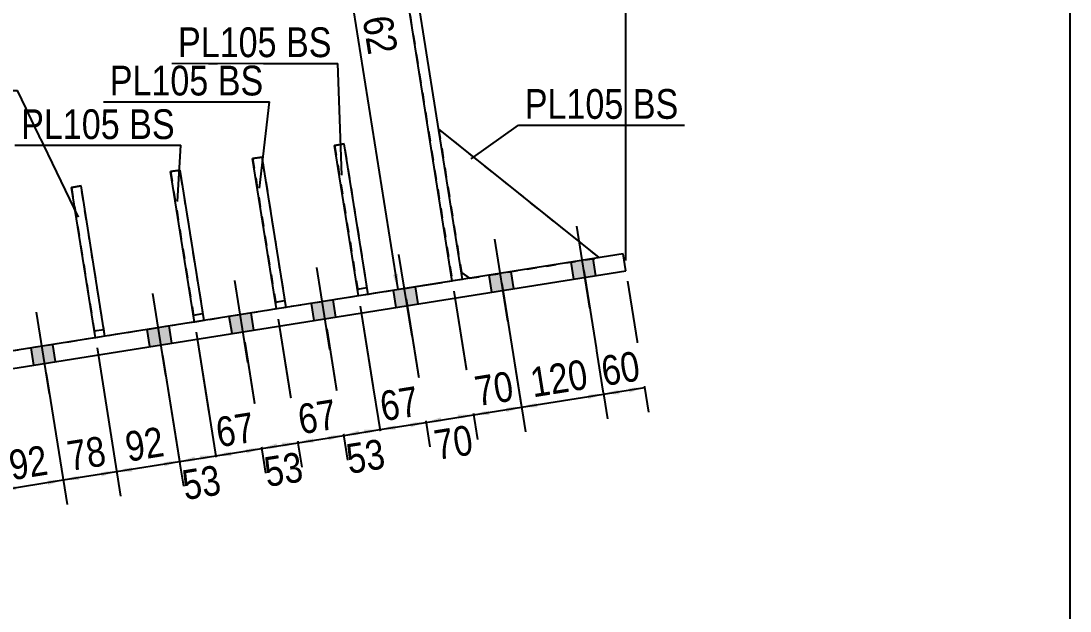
# Model space of a CAD drawing. Header units: millimetres. Extents: x -375 to 28, y -181 to 96.
# Drawn here: x -73.1 to 27.9, y -56.6 to 0.2 of the extents above; entities that cross this region are included whole.
import ezdxf

# ---------------------------------------------------------------- set-up
doc = ezdxf.new("R2010")
doc.units = ezdxf.units.MM
doc.linetypes.add('DXK_LINE_DOT1', pattern=[1.8814, 0.9407, -0.9407])
doc.styles.add('Arial Narrow', font='ARIALN.TTF', dxfattribs={"height": 0.2})

# ---------------------------------------------------------------- blocks, each defined once
blk = doc.blocks.new('Unknown-623466443-1210')
at = {"color": 5, "linetype": 'Continuous'}
blk.add_line((27.91, -181.18), (27.91, 95.82), dxfattribs=at)
blk = doc.blocks.new('Part-623466443-2633 - 2048')
at = {"color": 7, "linetype": 'DXK_LINE_DOT1'}
for p, q in [((-41.96, -11.62), (-42.89, -11.77)), ((-42.89, -11.77), (-40.58, -26.25)), ((-39.66, -26.11), (-41.96, -11.62))]:
    blk.add_line(p, q, dxfattribs=at)
blk = doc.blocks.new('Part-623466443-2653 - 2048')
at = {"color": 7, "linetype": 'DXK_LINE_DOT1'}
for p, q in [((-57.77, -14.14), (-58.69, -14.28)), ((-55.46, -28.62), (-57.77, -14.14)), ((-58.69, -14.28), (-56.38, -28.77))]:
    blk.add_line(p, q, dxfattribs=at)
blk = doc.blocks.new('Part-623466443-2194 - 2048')
at = {"color": 2, "linetype": 'Continuous'}
for p, q in [((-40.85, 39.93), (-41.83, 39.78)), ((-31.56, -24.82), (-41.83, 39.78)), ((-30.58, -24.66), (-40.85, 39.93))]:
    blk.add_line(p, q, dxfattribs=at)
at = {"color": 7, "linetype": 'DXK_LINE_DOT1'}
blk.add_line((-30.58, -24.66), (-31.56, -24.82), dxfattribs=at)
blk = doc.blocks.new('Part-623466443-2276 - 2048')
at = {"color": 2, "linetype": 'Continuous'}
for p, q in [((-15.1, -22.2), (-127.03, -40)), ((-14.84, -23.85), (-15.1, -22.2)), ((-126.77, -41.65), (-14.84, -23.85))]:
    blk.add_line(p, q, dxfattribs=at)
blk = doc.blocks.new('Part-623466443-2298 - 2048')
at = {"color": 7, "linetype": 'DXK_LINE_DOT1'}
for p, q in [((-17.41, -22.57), (-32.88, -10.18)), ((-32.88, -10.18), (-30.68, -24)), ((-29.92, -24.56), (-17.41, -22.57)), ((-30.68, -24), (-29.92, -24.56))]:
    blk.add_line(p, q, dxfattribs=at)
blk = doc.blocks.new('Part-623466443-2725 - 2048')
at = {"color": 2, "linetype": 'Continuous'}
for p, q in [((-17.41, -22.57), (-32.88, -10.18)), ((-30.68, -24), (-29.92, -24.56))]:
    blk.add_line(p, q, dxfattribs=at)
blk = doc.blocks.new('Part-623466443-2643 - 2048')
at = {"color": 7, "linetype": 'DXK_LINE_DOT1'}
for p, q in [((-49.87, -12.88), (-50.79, -13.03)), ((-50.79, -13.03), (-48.48, -27.51)), ((-47.56, -27.36), (-49.87, -12.88))]:
    blk.add_line(p, q, dxfattribs=at)
blk = doc.blocks.new('Part-623466443-2611 - 2048')
at = {"color": 2, "linetype": 'Continuous'}
for p, q in [((-42.89, -11.77), (-41.96, -11.62)), ((-40.58, -26.25), (-42.89, -11.77)), ((-39.66, -26.11), (-41.96, -11.62))]:
    blk.add_line(p, q, dxfattribs=at)
at = {"color": 7, "linetype": 'DXK_LINE_DOT1'}
for p, q in [((-40.69, -25.6), (-39.77, -25.45)), ((-39.66, -26.11), (-40.58, -26.25))]:
    blk.add_line(p, q, dxfattribs=at)
blk = doc.blocks.new('Part-623466443-2638 - 2048')
at = {"color": 2, "linetype": 'Continuous'}
for p, q in [((-50.79, -13.03), (-49.87, -12.88)), ((-48.48, -27.51), (-50.79, -13.03)), ((-47.56, -27.36), (-49.87, -12.88))]:
    blk.add_line(p, q, dxfattribs=at)
at = {"color": 7, "linetype": 'DXK_LINE_DOT1'}
for p, q in [((-48.59, -26.85), (-47.67, -26.71)), ((-47.56, -27.36), (-48.48, -27.51))]:
    blk.add_line(p, q, dxfattribs=at)
blk = doc.blocks.new('Part-623466443-2648 - 2048')
at = {"color": 2, "linetype": 'Continuous'}
for p, q in [((-58.69, -14.28), (-57.77, -14.14)), ((-55.46, -28.62), (-57.77, -14.14)), ((-56.38, -28.77), (-58.69, -14.28))]:
    blk.add_line(p, q, dxfattribs=at)
at = {"color": 7, "linetype": 'DXK_LINE_DOT1'}
for p, q in [((-56.49, -28.11), (-55.57, -27.96)), ((-55.46, -28.62), (-56.38, -28.77))]:
    blk.add_line(p, q, dxfattribs=at)
blk = doc.blocks.new('Part-623466443-2658 - 2048')
at = {"color": 2, "linetype": 'Continuous'}
for p, q in [((-68.23, -15.8), (-67.31, -15.65)), ((-65.93, -30.28), (-68.23, -15.8)), ((-65.01, -30.14), (-67.31, -15.65))]:
    blk.add_line(p, q, dxfattribs=at)
at = {"color": 7, "linetype": 'DXK_LINE_DOT1'}
for p, q in [((-66.04, -29.63), (-65.11, -29.48)), ((-65.01, -30.14), (-65.93, -30.28))]:
    blk.add_line(p, q, dxfattribs=at)
blk = doc.blocks.new('Part-623466443-2663 - 2048')
at = {"color": 7, "linetype": 'DXK_LINE_DOT1'}
for p, q in [((-67.31, -15.65), (-68.23, -15.8)), ((-68.23, -15.8), (-65.93, -30.28)), ((-65.01, -30.14), (-67.31, -15.65))]:
    blk.add_line(p, q, dxfattribs=at)
blk = doc.blocks.new('Part-623466443-2789 - 2048')
at = {"color": 2, "linetype": 'Continuous'}
for p, q in [((-127.03, -40), (-127.03, 40)), ((-41.83, 39.78), (-41.87, 40))]:
    blk.add_line(p, q, dxfattribs=at)
at = {"color": 7, "linetype": 'DXK_LINE_DOT1'}
for p, q in [((-41.87, 40), (-127.03, 40)), ((-41.83, 39.78), (-31.56, -24.82)), ((-31.56, -24.82), (-39.66, -26.11)), ((-40.58, -26.25), (-47.56, -27.36)), ((-48.48, -27.51), (-55.46, -28.62)), ((-56.38, -28.77), (-65.01, -30.14)), ((-65.93, -30.28), (-76.2, -31.92)), ((-77.12, -32.06), (-85.75, -33.44)), ((-86.67, -33.58), (-93.65, -34.69)), ((-94.57, -34.84), (-101.55, -35.95)), ((-102.47, -36.09), (-110.57, -37.38)), ((-111.36, -37.51), (-127.03, -40))]:
    blk.add_line(p, q, dxfattribs=at)
blk = doc.blocks.new('Bolt-623466443-2791 - 2048')
at = {"linetype": 'Continuous'}
for points in [[(-18, -22.66), (-20.11, -23), (-19.85, -24.64), (-17.74, -24.31)], [(-18, -22.66), (-20.11, -23), (-19.85, -24.64), (-17.74, -24.31)], [(-18, -22.66), (-20.11, -23), (-19.85, -24.64), (-17.74, -24.31)], [(-18, -22.66), (-20.11, -23), (-19.85, -24.64), (-17.74, -24.31)], [(-25.9, -23.92), (-28.01, -24.25), (-27.75, -25.9), (-25.64, -25.57)], [(-25.9, -23.92), (-28.01, -24.25), (-27.75, -25.9), (-25.64, -25.57)], [(-25.9, -23.92), (-28.01, -24.25), (-27.75, -25.9), (-25.64, -25.57)], [(-25.9, -23.92), (-28.01, -24.25), (-27.75, -25.9), (-25.64, -25.57)], [(-35.12, -25.38), (-37.23, -25.72), (-36.96, -27.37), (-34.86, -27.03)], [(-35.12, -25.38), (-37.23, -25.72), (-36.96, -27.37), (-34.86, -27.03)], [(-35.12, -25.38), (-37.23, -25.72), (-36.96, -27.37), (-34.86, -27.03)], [(-35.12, -25.38), (-37.23, -25.72), (-36.96, -27.37), (-34.86, -27.03)], [(-43.02, -26.64), (-45.13, -26.98), (-44.86, -28.62), (-42.76, -28.29)], [(-43.02, -26.64), (-45.13, -26.98), (-44.86, -28.62), (-42.76, -28.29)], [(-43.02, -26.64), (-45.13, -26.98), (-44.86, -28.62), (-42.76, -28.29)], [(-43.02, -26.64), (-45.13, -26.98), (-44.86, -28.62), (-42.76, -28.29)], [(-50.92, -27.9), (-53.03, -28.23), (-52.77, -29.88), (-50.66, -29.54)], [(-50.92, -27.9), (-53.03, -28.23), (-52.77, -29.88), (-50.66, -29.54)], [(-50.92, -27.9), (-53.03, -28.23), (-52.77, -29.88), (-50.66, -29.54)], [(-50.92, -27.9), (-53.03, -28.23), (-52.77, -29.88), (-50.66, -29.54)], [(-58.82, -29.15), (-60.93, -29.49), (-60.67, -31.13), (-58.56, -30.8)], [(-58.82, -29.15), (-60.93, -29.49), (-60.67, -31.13), (-58.56, -30.8)], [(-58.82, -29.15), (-60.93, -29.49), (-60.67, -31.13), (-58.56, -30.8)], [(-58.82, -29.15), (-60.93, -29.49), (-60.67, -31.13), (-58.56, -30.8)], [(-70.01, -30.93), (-72.12, -31.27), (-71.86, -32.91), (-69.75, -32.58)], [(-70.01, -30.93), (-72.12, -31.27), (-71.86, -32.91), (-69.75, -32.58)], [(-70.01, -30.93), (-72.12, -31.27), (-71.86, -32.91), (-69.75, -32.58)], [(-70.01, -30.93), (-72.12, -31.27), (-71.86, -32.91), (-69.75, -32.58)]]:
    blk.add_hatch(color=3, dxfattribs=at).paths.add_polyline_path(points)
at = {"color": 3, "linetype": 'Continuous'}
for p, q in [((-18.32, -27.42), (-19.58, -19.54)), ((-18.32, -27.42), (-19.58, -19.54)), ((-18.32, -27.42), (-19.58, -19.54)), ((-18.32, -27.42), (-19.58, -19.54)), ((-26.22, -28.68), (-27.48, -20.79)), ((-26.22, -28.68), (-27.48, -20.79)), ((-26.22, -28.68), (-27.48, -20.79)), ((-26.22, -28.68), (-27.48, -20.79)), ((-35.44, -30.14), (-36.7, -22.26)), ((-35.44, -30.14), (-36.7, -22.26)), ((-35.44, -30.14), (-36.7, -22.26)), ((-35.44, -30.14), (-36.7, -22.26)), ((-19.85, -24.64), (-20.11, -23)), ((-19.85, -24.64), (-20.11, -23)), ((-19.85, -24.64), (-20.11, -23)), ((-19.85, -24.64), (-20.11, -23)), ((-17.74, -24.31), (-18, -22.66)), ((-17.74, -24.31), (-18, -22.66)), ((-17.74, -24.31), (-18, -22.66)), ((-17.74, -24.31), (-18, -22.66)), ((-43.34, -31.4), (-44.6, -23.52)), ((-43.34, -31.4), (-44.6, -23.52)), ((-43.34, -31.4), (-44.6, -23.52)), ((-43.34, -31.4), (-44.6, -23.52)), ((-25.64, -25.57), (-25.9, -23.92)), ((-25.64, -25.57), (-25.9, -23.92)), ((-25.64, -25.57), (-25.9, -23.92)), ((-25.64, -25.57), (-25.9, -23.92)), ((-51.24, -32.66), (-52.5, -24.77)), ((-51.24, -32.66), (-52.5, -24.77)), ((-51.24, -32.66), (-52.5, -24.77)), ((-51.24, -32.66), (-52.5, -24.77)), ((-27.75, -25.9), (-28.01, -24.25)), ((-27.75, -25.9), (-28.01, -24.25)), ((-27.75, -25.9), (-28.01, -24.25)), ((-27.75, -25.9), (-28.01, -24.25)), ((-59.14, -33.91), (-60.4, -26.03)), ((-59.14, -33.91), (-60.4, -26.03)), ((-59.14, -33.91), (-60.4, -26.03)), ((-59.14, -33.91), (-60.4, -26.03)), ((-36.96, -27.37), (-37.23, -25.72)), ((-36.96, -27.37), (-37.23, -25.72)), ((-36.96, -27.37), (-37.23, -25.72)), ((-36.96, -27.37), (-37.23, -25.72)), ((-34.86, -27.03), (-35.12, -25.38)), ((-34.86, -27.03), (-35.12, -25.38)), ((-34.86, -27.03), (-35.12, -25.38)), ((-34.86, -27.03), (-35.12, -25.38)), ((-44.86, -28.62), (-45.13, -26.98)), ((-44.86, -28.62), (-45.13, -26.98)), ((-44.86, -28.62), (-45.13, -26.98)), ((-44.86, -28.62), (-45.13, -26.98)), ((-42.76, -28.29), (-43.02, -26.64)), ((-42.76, -28.29), (-43.02, -26.64)), ((-42.76, -28.29), (-43.02, -26.64)), ((-42.76, -28.29), (-43.02, -26.64)), ((-70.34, -35.69), (-71.59, -27.81)), ((-70.34, -35.69), (-71.59, -27.81)), ((-70.34, -35.69), (-71.59, -27.81)), ((-70.34, -35.69), (-71.59, -27.81)), ((-52.77, -29.88), (-53.03, -28.23)), ((-52.77, -29.88), (-53.03, -28.23)), ((-52.77, -29.88), (-53.03, -28.23)), ((-52.77, -29.88), (-53.03, -28.23)), ((-50.66, -29.54), (-50.92, -27.9)), ((-50.66, -29.54), (-50.92, -27.9)), ((-50.66, -29.54), (-50.92, -27.9)), ((-50.66, -29.54), (-50.92, -27.9)), ((-58.56, -30.8), (-58.82, -29.15)), ((-58.56, -30.8), (-58.82, -29.15)), ((-58.56, -30.8), (-58.82, -29.15)), ((-58.56, -30.8), (-58.82, -29.15)), ((-60.67, -31.13), (-60.93, -29.49)), ((-60.67, -31.13), (-60.93, -29.49)), ((-60.67, -31.13), (-60.93, -29.49)), ((-60.67, -31.13), (-60.93, -29.49)), ((-71.86, -32.91), (-72.12, -31.27)), ((-71.86, -32.91), (-72.12, -31.27)), ((-71.86, -32.91), (-72.12, -31.27)), ((-71.86, -32.91), (-72.12, -31.27)), ((-69.75, -32.58), (-70.01, -30.93)), ((-69.75, -32.58), (-70.01, -30.93)), ((-69.75, -32.58), (-70.01, -30.93)), ((-69.75, -32.58), (-70.01, -30.93))]:
    blk.add_line(p, q, dxfattribs=at)
blk = doc.blocks.new('StraightDimension-623466443-3125 - 2048')
at = {"linetype": 'Continuous'}
for points in [[(-47.96, -40.38), (-46.44, -40.39), (-47.88, -40.87)], [(-48.4, -40.96), (-49.93, -40.95), (-48.48, -40.46)]]:
    blk.add_hatch(color=7, dxfattribs=at).paths.add_polyline_path(points)
at = {"color": 7, "linetype": 'Continuous'}
for p, q in [((-48.33, -28.5), (-46.08, -42.61)), ((-51.55, -30.7), (-49.57, -43.17)), ((-49.93, -40.95), (-46.44, -40.39))]:
    blk.add_line(p, q, dxfattribs=at)
at = {"color": 0}
blk.add_wipeout([(-45.1, -44.58), (-45.76, -40.44), (-50.55, -41.2), (-49.9, -45.35)], dxfattribs=at)
at = {"color": 3, "style": 'Arial Narrow'}
blk.add_text('53', height=2.863, rotation=9.0355, dxfattribs=at).set_placement((-49.4, -44.66))
blk = doc.blocks.new('StraightDimension-623466443-3138 - 2048')
at = {"linetype": 'Continuous'}
for points in [[(-52.82, -41.66), (-54.34, -41.65), (-52.89, -41.16)], [(-51.45, -40.93), (-49.93, -40.95), (-51.37, -41.43)]]:
    blk.add_hatch(color=7, dxfattribs=at).paths.add_polyline_path(points)
at = {"color": 7, "linetype": 'Continuous'}
for p, q in [((-56.23, -29.75), (-53.96, -44.02)), ((-51.55, -30.7), (-49.55, -43.32)), ((-54.34, -41.65), (-49.93, -40.95))]:
    blk.add_line(p, q, dxfattribs=at)
at = {"color": 0}
blk.add_wipeout([(-49.76, -40.77), (-50.42, -36.62), (-55.21, -37.38), (-54.55, -41.53)], dxfattribs=at)
at = {"color": 3, "style": 'Arial Narrow'}
blk.add_text('67', height=2.863, rotation=9.0355, dxfattribs=at).set_placement((-54.05, -40.84))
blk = doc.blocks.new('StraightDimension-623466443-21753 - 2048')
at = {"linetype": 'Continuous'}
for points in [[(-44.8, 23.02), (-44.79, 24.54), (-44.31, 23.09)], [(-36.8, -24.13), (-36.81, -25.65), (-37.29, -24.21)]]:
    blk.add_hatch(color=7, dxfattribs=at).paths.add_polyline_path(points)
at = {"color": 7, "linetype": 'Continuous'}
for p, q in [((-27.03, 27.36), (-47.16, 24.16)), ((-44.79, 24.54), (-36.81, -25.65)), ((-32.55, -24.98), (-39.18, -26.03))]:
    blk.add_line(p, q, dxfattribs=at)
at = {"color": 0}
blk.add_wipeout([(-40.13, -3.84), (-35.98, -3.18), (-37.03, 3.43), (-41.18, 2.77)], dxfattribs=at)
at = {"color": 3, "style": 'Arial Narrow'}
blk.add_text('762', height=2.863, rotation=-80.9647, dxfattribs=at).set_placement((-40.49, 2.27))
blk = doc.blocks.new('StraightDimension-623466443-3081 - 2048')
at = {"linetype": 'Continuous'}
for points in [[(-32.6, -38.44), (-34.12, -38.43), (-32.68, -37.95)], [(-31.04, -37.69), (-29.51, -37.7), (-30.96, -38.18)]]:
    blk.add_hatch(color=7, dxfattribs=at).paths.add_polyline_path(points)
at = {"color": 7, "linetype": 'Continuous'}
for p, q in [((-31.41, -25.81), (-29.16, -39.92)), ((-36.01, -26.54), (-33.77, -40.65)), ((-34.12, -38.43), (-29.51, -37.7))]:
    blk.add_line(p, q, dxfattribs=at)
at = {"color": 0}
blk.add_wipeout([(-28.74, -41.98), (-29.4, -37.83), (-34.19, -38.6), (-33.53, -42.74)], dxfattribs=at)
at = {"color": 3, "style": 'Arial Narrow'}
blk.add_text('70', height=2.863, rotation=9.0355, dxfattribs=at).set_placement((-33.03, -42.06))
blk = doc.blocks.new('StraightDimension-623466443-3075 - 2048')
at = {"linetype": 'Continuous'}
for points in [[(-27.99, -37.71), (-29.51, -37.7), (-28.07, -37.22)], [(-26.42, -36.95), (-24.9, -36.97), (-26.34, -37.45)]]:
    blk.add_hatch(color=7, dxfattribs=at).paths.add_polyline_path(points)
at = {"color": 7, "linetype": 'Continuous'}
for p, q in [((-26.79, -25.07), (-24.52, -39.34)), ((-31.41, -25.81), (-29.14, -40.07)), ((-29.51, -37.7), (-24.9, -36.97))]:
    blk.add_line(p, q, dxfattribs=at)
at = {"color": 0}
blk.add_wipeout([(-24.83, -36.8), (-25.49, -32.66), (-30.29, -33.42), (-29.63, -37.57)], dxfattribs=at)
at = {"color": 3, "style": 'Arial Narrow'}
blk.add_text('70', height=2.863, rotation=9.0355, dxfattribs=at).set_placement((-29.13, -36.88))
blk = doc.blocks.new('StraightDimension-623466443-3046 - 2048')
at = {"linetype": 'Continuous'}
for points in [[(-15.48, -35.72), (-17.01, -35.71), (-15.56, -35.23)], [(-14.58, -35.07), (-13.06, -35.08), (-14.5, -35.57)]]:
    blk.add_hatch(color=7, dxfattribs=at).paths.add_polyline_path(points)
at = {"color": 7, "linetype": 'Continuous'}
for p, q in [((-18.9, -23.82), (-16.63, -38.08)), ((-14.68, -24.84), (-12.68, -37.45)), ((-17.01, -35.71), (-13.06, -35.08))]:
    blk.add_line(p, q, dxfattribs=at)
at = {"color": 0}
blk.add_wipeout([(-12.66, -34.87), (-13.32, -30.72), (-18.11, -31.48), (-17.45, -35.63)], dxfattribs=at)
at = {"color": 3, "style": 'Arial Narrow'}
blk.add_text('60', height=2.863, rotation=9.0355, dxfattribs=at).set_placement((-16.95, -34.94))
blk = doc.blocks.new('StraightDimension-623466443-3059 - 2048')
at = {"linetype": 'Continuous'}
for points in [[(-18.53, -35.7), (-17.01, -35.71), (-18.45, -36.19)], [(-23.37, -36.98), (-24.9, -36.97), (-23.45, -36.48)]]:
    blk.add_hatch(color=7, dxfattribs=at).paths.add_polyline_path(points)
at = {"color": 7, "linetype": 'Continuous'}
for p, q in [((-18.9, -23.82), (-16.63, -38.08)), ((-26.79, -25.07), (-24.52, -39.34)), ((-24.9, -36.97), (-17.01, -35.71))]:
    blk.add_line(p, q, dxfattribs=at)
at = {"color": 0}
blk.add_wipeout([(-17.67, -35.67), (-18.33, -31.52), (-24.93, -32.57), (-24.27, -36.72)], dxfattribs=at)
at = {"color": 3, "style": 'Arial Narrow'}
blk.add_text('120', height=2.863, rotation=9.0355, dxfattribs=at).set_placement((-23.78, -36.03))
blk = doc.blocks.new('StraightDimension-623466443-3088 - 2048')
at = {"linetype": 'Continuous'}
for points in [[(-37.01, -39.15), (-38.53, -39.13), (-37.09, -38.65)], [(-35.64, -38.42), (-34.12, -38.43), (-35.56, -38.91)]]:
    blk.add_hatch(color=7, dxfattribs=at).paths.add_polyline_path(points)
at = {"color": 7, "linetype": 'Continuous'}
for p, q in [((-40.43, -27.24), (-38.16, -41.5)), ((-36.01, -26.54), (-33.74, -40.8)), ((-38.53, -39.13), (-34.12, -38.43))]:
    blk.add_line(p, q, dxfattribs=at)
at = {"color": 0}
blk.add_wipeout([(-33.95, -38.25), (-34.61, -34.11), (-39.41, -34.87), (-38.75, -39.02)], dxfattribs=at)
at = {"color": 3, "style": 'Arial Narrow'}
blk.add_text('67', height=2.863, rotation=9.0355, dxfattribs=at).set_placement((-38.25, -38.33))
blk = doc.blocks.new('StraightDimension-623466443-3099 - 2048')
at = {"linetype": 'Continuous'}
for points in [[(-40.5, -39.7), (-42.02, -39.69), (-40.58, -39.21)], [(-40.06, -39.12), (-38.53, -39.13), (-39.98, -39.62)]]:
    blk.add_hatch(color=7, dxfattribs=at).paths.add_polyline_path(points)
at = {"color": 7, "linetype": 'Continuous'}
for p, q in [((-40.43, -27.24), (-38.18, -41.36)), ((-43.65, -29.44), (-41.67, -41.91)), ((-42.02, -39.69), (-38.53, -39.13))]:
    blk.add_line(p, q, dxfattribs=at)
at = {"color": 0}
blk.add_wipeout([(-37.2, -43.33), (-37.86, -39.18), (-42.65, -39.94), (-41.99, -44.09)], dxfattribs=at)
at = {"color": 3, "style": 'Arial Narrow'}
blk.add_text('53', height=2.863, rotation=9.0355, dxfattribs=at).set_placement((-41.5, -43.4))
blk = doc.blocks.new('StraightDimension-623466443-3112 - 2048')
at = {"linetype": 'Continuous'}
for points in [[(-44.92, -40.4), (-46.44, -40.39), (-44.99, -39.91)], [(-43.55, -39.68), (-42.02, -39.69), (-43.47, -40.17)]]:
    blk.add_hatch(color=7, dxfattribs=at).paths.add_polyline_path(points)
at = {"color": 7, "linetype": 'Continuous'}
for p, q in [((-48.33, -28.5), (-46.06, -42.76)), ((-43.65, -29.44), (-41.65, -42.06)), ((-46.44, -40.39), (-42.02, -39.69))]:
    blk.add_line(p, q, dxfattribs=at)
at = {"color": 0}
blk.add_wipeout([(-41.86, -39.51), (-42.52, -35.36), (-47.31, -36.13), (-46.65, -40.27)], dxfattribs=at)
at = {"color": 3, "style": 'Arial Narrow'}
blk.add_text('67', height=2.863, rotation=9.0355, dxfattribs=at).set_placement((-46.15, -39.59))
blk = doc.blocks.new('StraightDimension-623466443-3151 - 2048')
at = {"linetype": 'Continuous'}
for points in [[(-56.31, -42.21), (-57.83, -42.2), (-56.38, -41.72)], [(-55.86, -41.64), (-54.34, -41.65), (-55.78, -42.13)]]:
    blk.add_hatch(color=7, dxfattribs=at).paths.add_polyline_path(points)
at = {"color": 7, "linetype": 'Continuous'}
for p, q in [((-56.23, -29.75), (-53.98, -43.87)), ((-59.46, -31.95), (-57.47, -44.42)), ((-57.83, -42.2), (-54.34, -41.65))]:
    blk.add_line(p, q, dxfattribs=at)
at = {"color": 0}
blk.add_wipeout([(-53, -45.84), (-53.66, -41.69), (-58.46, -42.45), (-57.8, -46.6)], dxfattribs=at)
at = {"color": 3, "style": 'Arial Narrow'}
blk.add_text('53', height=2.863, rotation=9.0355, dxfattribs=at).set_placement((-57.3, -45.92))
blk = doc.blocks.new('StraightDimension-623466443-3164 - 2048')
at = {"linetype": 'Continuous'}
for points in [[(-59.35, -42.19), (-57.83, -42.2), (-59.27, -42.68)], [(-62.36, -43.18), (-63.88, -43.17), (-62.44, -42.68)]]:
    blk.add_hatch(color=7, dxfattribs=at).paths.add_polyline_path(points)
at = {"color": 7, "linetype": 'Continuous'}
for p, q in [((-65.77, -31.27), (-63.51, -45.54)), ((-59.46, -31.95), (-57.45, -44.57)), ((-63.88, -43.17), (-57.83, -42.2))]:
    blk.add_line(p, q, dxfattribs=at)
at = {"color": 0}
blk.add_wipeout([(-58.48, -42.15), (-59.14, -38.01), (-63.94, -38.77), (-63.28, -42.92)], dxfattribs=at)
at = {"color": 3, "style": 'Arial Narrow'}
blk.add_text('92', height=2.863, rotation=9.0355, dxfattribs=at).set_placement((-62.78, -42.23))
blk = doc.blocks.new('StraightDimension-623466443-3177 - 2048')
at = {"linetype": 'Continuous'}
for points in [[(-65.4, -43.15), (-63.88, -43.17), (-65.33, -43.65)], [(-67.5, -43.99), (-69.02, -43.98), (-67.58, -43.5)]]:
    blk.add_hatch(color=7, dxfattribs=at).paths.add_polyline_path(points)
at = {"color": 7, "linetype": 'Continuous'}
for p, q in [((-65.77, -31.27), (-63.51, -45.54)), ((-70.65, -33.73), (-68.64, -46.35)), ((-69.02, -43.98), (-63.88, -43.17))]:
    blk.add_line(p, q, dxfattribs=at)
at = {"color": 0}
blk.add_wipeout([(-64.08, -43.04), (-64.74, -38.9), (-69.53, -39.66), (-68.87, -43.81)], dxfattribs=at)
at = {"color": 3, "style": 'Arial Narrow'}
blk.add_text('78', height=2.863, rotation=9.0355, dxfattribs=at).set_placement((-68.37, -43.12))
blk = doc.blocks.new('StraightDimension-623466443-3191 - 2048')
at = {"linetype": 'Continuous'}
for points in [[(-70.54, -43.97), (-69.02, -43.98), (-70.46, -44.46)], [(-73.56, -44.96), (-75.08, -44.95), (-73.63, -44.46)]]:
    blk.add_hatch(color=7, dxfattribs=at).paths.add_polyline_path(points)
at = {"color": 7, "linetype": 'Continuous'}
for p, q in [((-76.97, -33.05), (-74.7, -47.32)), ((-70.65, -33.73), (-68.64, -46.35)), ((-75.08, -44.95), (-69.02, -43.98))]:
    blk.add_line(p, q, dxfattribs=at)
at = {"color": 0}
blk.add_wipeout([(-69.67, -43.93), (-70.33, -39.79), (-75.13, -40.55), (-74.47, -44.7)], dxfattribs=at)
at = {"color": 3, "style": 'Arial Narrow'}
blk.add_text('92', height=2.863, rotation=9.0355, dxfattribs=at).set_placement((-73.97, -44.01))
blk = doc.blocks.new('StraightDimension-623466443-3392 - 2048')
at = {"color": 7, "linetype": 'Continuous'}
blk.add_line((-14.84, -22.85), (-14.84, 88.32), dxfattribs=at)
blk = doc.blocks.new('MarkSet-623466443-3714 - 2048')
at = {"color": 7, "linetype": 'Continuous'}
for p in [(-73.67, -11.75), (-58.01, -17.15)]:
    blk.add_line(p, (-57.69, -11.75), dxfattribs=at)
at = {"color": 0}
for points in [[(-63.57, -11.15), (-63.57, -8.15), (-73.07, -8.15), (-73.07, -11.15)], [(-58.29, -11.15), (-58.29, -8.15), (-62.67, -8.15), (-62.67, -11.15)]]:
    blk.add_wipeout(points, dxfattribs=at)
for points in [[(-63.57, -11.15), (-63.57, -8.15), (-73.07, -8.15), (-73.07, -11.15)], [(-58.29, -11.15), (-58.29, -8.15), (-62.67, -8.15), (-62.67, -11.15)]]:
    blk.add_wipeout(points, dxfattribs=at)
at = {"color": 3, "style": 'Arial Narrow'}
for s, p in [('PL105', (-73.07, -11.15)), ('BS', (-62.67, -11.15))]:
    blk.add_text(s, height=2.863, dxfattribs=at).set_placement(p)
blk = doc.blocks.new('MarkSet-623466443-3678 - 2048')
at = {"color": 7, "linetype": 'Continuous'}
for p, q in [((-29.76, -13.07), (-25.18, -9.8)), ((-25.18, -9.8), (-9.2, -9.8))]:
    blk.add_line(p, q, dxfattribs=at)
at = {"color": 0}
for points in [[(-15.08, -9.2), (-15.08, -6.2), (-24.58, -6.2), (-24.58, -9.2)], [(-9.8, -9.2), (-9.8, -6.2), (-14.18, -6.2), (-14.18, -9.2)]]:
    blk.add_wipeout(points, dxfattribs=at)
for points in [[(-15.08, -9.2), (-15.08, -6.2), (-24.58, -6.2), (-24.58, -9.2)], [(-9.8, -9.2), (-9.8, -6.2), (-14.18, -6.2), (-14.18, -9.2)]]:
    blk.add_wipeout(points, dxfattribs=at)
at = {"color": 3, "style": 'Arial Narrow'}
for s, p in [('PL105', (-24.58, -9.2)), ('BS', (-14.18, -9.2))]:
    blk.add_text(s, height=2.863, dxfattribs=at).set_placement(p)
blk = doc.blocks.new('MarkSet-623466443-3702 - 2048')
at = {"color": 7, "linetype": 'Continuous'}
for p in [(-58.57, -3.86), (-42.21, -14.64)]:
    blk.add_line(p, (-42.58, -3.86), dxfattribs=at)
at = {"color": 0}
for points in [[(-48.47, -3.26), (-48.47, -0.26), (-57.97, -0.26), (-57.97, -3.26)], [(-43.18, -3.26), (-43.18, -0.26), (-47.57, -0.26), (-47.57, -3.26)]]:
    blk.add_wipeout(points, dxfattribs=at)
for points in [[(-48.47, -3.26), (-48.47, -0.26), (-57.97, -0.26), (-57.97, -3.26)], [(-43.18, -3.26), (-43.18, -0.26), (-47.57, -0.26), (-47.57, -3.26)]]:
    blk.add_wipeout(points, dxfattribs=at)
at = {"color": 3, "style": 'Arial Narrow'}
for s, p in [('PL105', (-57.97, -3.26)), ('BS', (-47.57, -3.26))]:
    blk.add_text(s, height=2.863, dxfattribs=at).set_placement(p)
blk = doc.blocks.new('MarkSet-623466443-3708 - 2048')
at = {"color": 7, "linetype": 'Continuous'}
for p in [(-65.14, -7.55), (-50.11, -15.89)]:
    blk.add_line(p, (-49.16, -7.55), dxfattribs=at)
at = {"color": 0}
for points in [[(-55.04, -6.95), (-55.04, -3.95), (-64.54, -3.95), (-64.54, -6.95)], [(-49.76, -6.95), (-49.76, -3.95), (-54.14, -3.95), (-54.14, -6.95)]]:
    blk.add_wipeout(points, dxfattribs=at)
for points in [[(-55.04, -6.95), (-55.04, -3.95), (-64.54, -3.95), (-64.54, -6.95)], [(-49.76, -6.95), (-49.76, -3.95), (-54.14, -3.95), (-54.14, -6.95)]]:
    blk.add_wipeout(points, dxfattribs=at)
at = {"color": 3, "style": 'Arial Narrow'}
for s, p in [('PL105', (-64.54, -6.95)), ('BS', (-54.14, -6.95))]:
    blk.add_text(s, height=2.863, dxfattribs=at).set_placement(p)
blk = doc.blocks.new('MarkSet-623466443-3720 - 2048')
at = {"color": 7, "linetype": 'Continuous'}
for p in [(-89.43, -6.46), (-67.55, -18.67)]:
    blk.add_line(p, (-73.44, -6.46), dxfattribs=at)
at = {"color": 0}
for points in [[(-79.32, -5.86), (-79.32, -2.86), (-88.83, -2.86), (-88.83, -5.86)], [(-74.04, -5.86), (-74.04, -2.86), (-78.42, -2.86), (-78.42, -5.86)]]:
    blk.add_wipeout(points, dxfattribs=at)
for points in [[(-79.32, -5.86), (-79.32, -2.86), (-88.83, -2.86), (-88.83, -5.86)], [(-74.04, -5.86), (-74.04, -2.86), (-78.42, -2.86), (-78.42, -5.86)]]:
    blk.add_wipeout(points, dxfattribs=at)
at = {"color": 3, "style": 'Arial Narrow'}
for s, p in [('PL105', (-88.83, -5.86)), ('BS', (-78.42, -5.86))]:
    blk.add_text(s, height=2.863, dxfattribs=at).set_placement(p)

msp = doc.modelspace()

# ---------------------------------------------------------------- block references
for name in ['Unknown-623466443-1210', 'Part-623466443-2789 - 2048', 'Part-623466443-2194 - 2048', 'Part-623466443-2298 - 2048', 'Part-623466443-2725 - 2048', 'Part-623466443-2633 - 2048', 'Part-623466443-2611 - 2048', 'Part-623466443-2643 - 2048', 'Part-623466443-2638 - 2048', 'Part-623466443-2653 - 2048', 'Part-623466443-2648 - 2048', 'Part-623466443-2658 - 2048', 'Part-623466443-2663 - 2048', 'Bolt-623466443-2791 - 2048', 'Part-623466443-2276 - 2048']:
    msp.add_blockref(name, (0, 0))

# ---------------------------------------------------------------- next in the draw order: block references
for name in ['StraightDimension-623466443-21753 - 2048', 'StraightDimension-623466443-3046 - 2048', 'StraightDimension-623466443-3125 - 2048']:
    msp.add_blockref(name, (0, 0))

# ---------------------------------------------------------------- next in the draw order: block references
for name in ['StraightDimension-623466443-3392 - 2048', 'StraightDimension-623466443-3081 - 2048', 'StraightDimension-623466443-3138 - 2048']:
    msp.add_blockref(name, (0, 0))

# ---------------------------------------------------------------- next in the draw order: block references
for name in ['MarkSet-623466443-3678 - 2048', 'MarkSet-623466443-3714 - 2048', 'StraightDimension-623466443-3075 - 2048', 'StraightDimension-623466443-3088 - 2048', 'StraightDimension-623466443-3151 - 2048']:
    msp.add_blockref(name, (0, 0))

# ---------------------------------------------------------------- next in the draw order: block references
for name in ['MarkSet-623466443-3702 - 2048', 'MarkSet-623466443-3720 - 2048', 'StraightDimension-623466443-3059 - 2048', 'StraightDimension-623466443-3099 - 2048', 'StraightDimension-623466443-3164 - 2048']:
    msp.add_blockref(name, (0, 0))

# ---------------------------------------------------------------- next in the draw order: block references
for name in ['MarkSet-623466443-3708 - 2048', 'StraightDimension-623466443-3112 - 2048', 'StraightDimension-623466443-3177 - 2048']:
    msp.add_blockref(name, (0, 0))

# ---------------------------------------------------------------- next in the draw order: block references
msp.add_blockref('StraightDimension-623466443-3191 - 2048', (0, 0))

doc.saveas('drawing.dxf')
